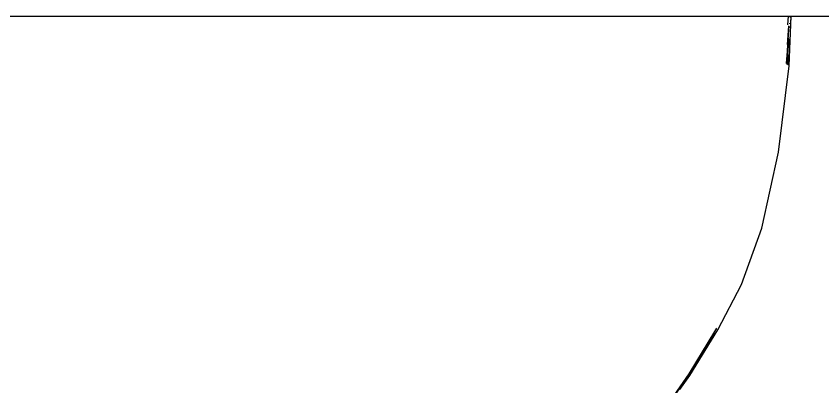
# Model space of a CAD drawing. Header units: millimetres. Extents: x -41292 to 298682, y -22072 to 33155.
# Drawn here: x 27102.4 to 27391.9, y -9672.3 to -9539.4 of the extents above; entities that cross this region are included whole.
import ezdxf

# ---------------------------------------------------------------- set-up
doc = ezdxf.new("R2010")
doc.units = ezdxf.units.MM

# ---------------------------------------------------------------- blocks, each defined once
blk = doc.blocks.new('rmfnasesx')
for p, q in [((54367.49, 5973.01), (54842.76, 5973.01)), ((54842.76, 5973.01), (54842.48, 5969.92)), ((54842.76, 5973.01), (54843.68, 5973.01)), ((54843.12, 5955.23), (54843.81, 5973.01)), ((54843.68, 5973.01), (54843.38, 5967.83)), ((54843.4, 5972.84), (54843.39, 5972.58)), ((54843.68, 5973.01), (54843.81, 5973.01)), ((54843.81, 5973.01), (55307.95, 5973.01)), ((54842.81, 5969.54), (54842.3, 5962.83)), ((54843.25, 5968.93), (54843.27, 5969.26)), ((54843.29, 5970.22), (54843.31, 5970.49)), ((54842.8, 5968.28), (54842.19, 5958.74)), ((54842.14, 5956.01), (54842.78, 5964.71)), ((54842.78, 5964.71), (54842.22, 5955.92)), ((54842.77, 5963.59), (54842.77, 5962.34)), ((54842.78, 5964.71), (54842.78, 5965.13)), ((54843.07, 5964.2), (54843.04, 5963.63)), ((54842.3, 5955.82), (54842.77, 5962.34)), ((54842.4, 5955.71), (54842.76, 5961.36)), ((54842.74, 5958.44), (54842.57, 5955.51)), ((54842.88, 5959.12), (54842.84, 5958.43)), ((54839.22, 5924.23), (54843.12, 5955.23)), ((54842.33, 5955.79), (54842.3, 5955.82)), ((54842.73, 5956.49), (54842.67, 5955.4)), ((54833.22, 5896.93), (54839.22, 5924.23)), ((54825.92, 5876.83), (54833.22, 5896.93)), ((54817.42, 5860.53), (54825.92, 5876.83)), ((54816.31, 5859.95), (54807.12, 5844.73)), ((54807.42, 5844.13), (54817.42, 5860.53)), ((54816.31, 5859.95), (54814.92, 5856.74)), ((54817.02, 5861.13), (54816.31, 5859.95)), ((54814.92, 5856.74), (54807.12, 5844.33)), ((54807.12, 5844.33), (54796.22, 5828.93)), ((54807.12, 5844.73), (54800.62, 5835.48)), ((54807.12, 5844.33), (54805.08, 5841.04)), ((54803.88, 5839.12), (54807.42, 5844.13))]:
    blk.add_line(p, q)

msp = doc.modelspace()

# ---------------------------------------------------------------- block references
msp.add_blockref('rmfnasesx', (-27463.27, -15512.43))

doc.saveas('drawing.dxf')
